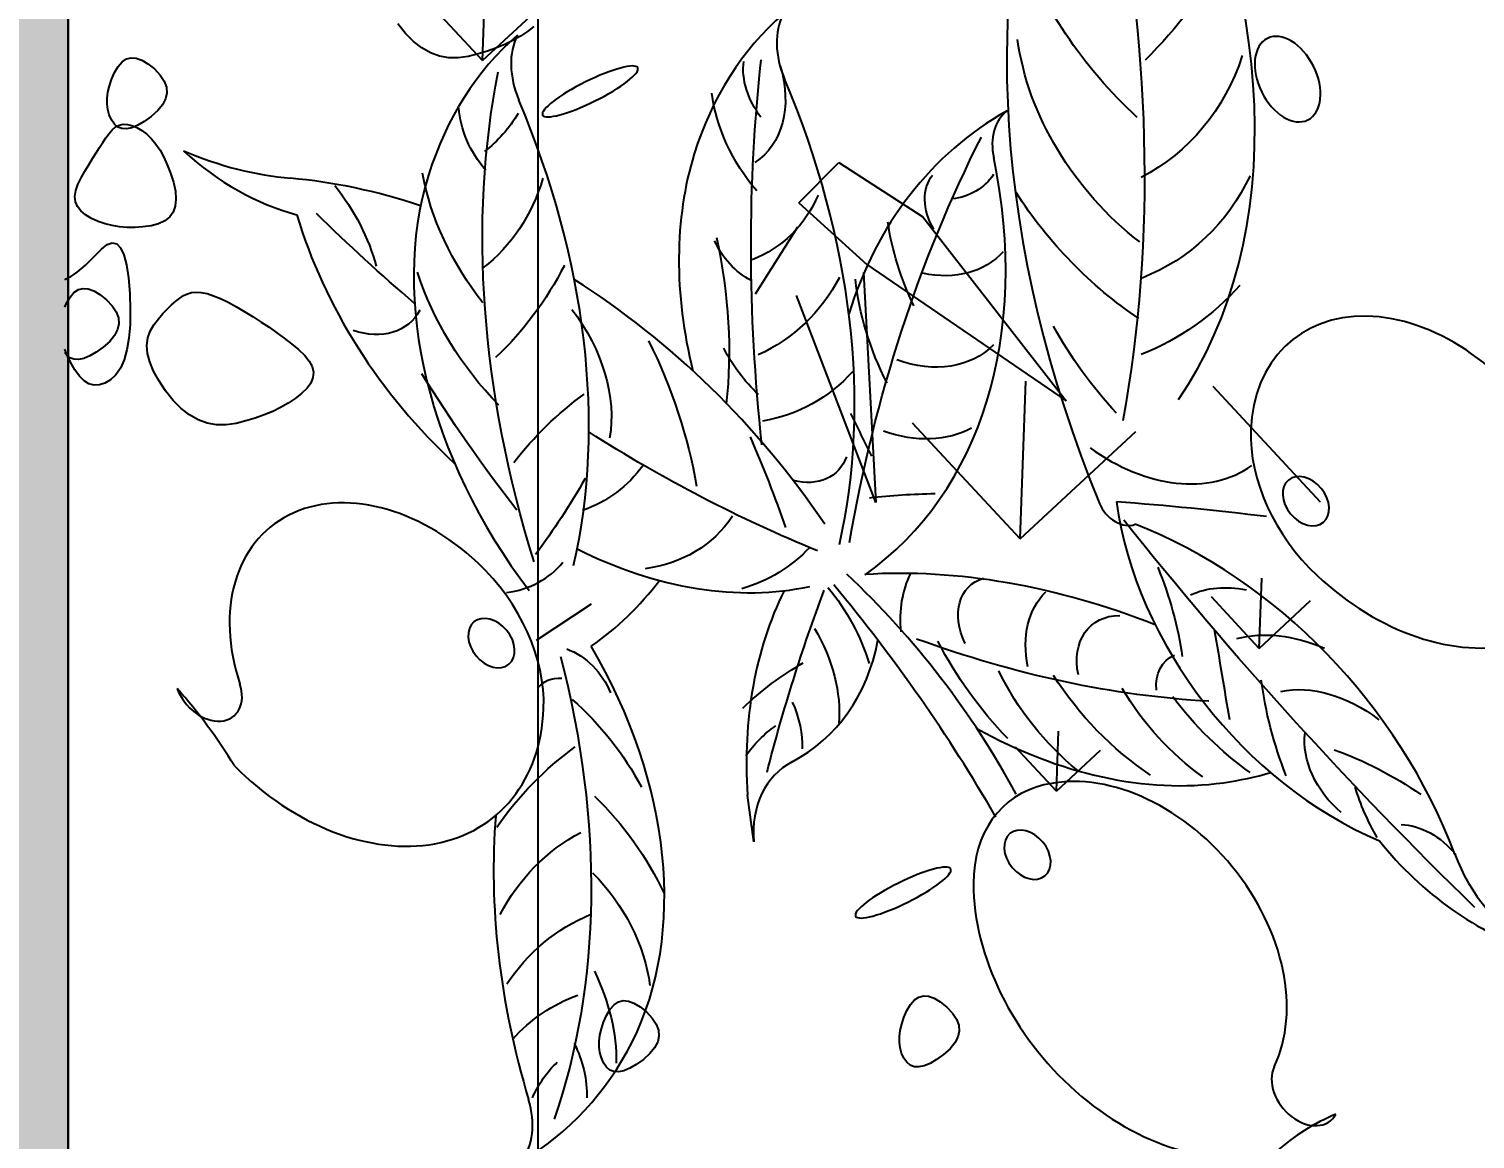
# Model space of a CAD drawing. Header units: millimetres. Extents: x 148889 to 229003, y -70503 to 111106.
# Drawn here: x 214967.6 to 215275.5, y -60512.2 to -60275.9 of the extents above; entities that cross this region are included whole.
import ezdxf

# ---------------------------------------------------------------- set-up
doc = ezdxf.new("R2010")
doc.units = ezdxf.units.MM
doc.header["$PDMODE"] = 3
for name, color, linetype in [('P-原墙线', 7, 'Continuous'), ('P-外部尺寸', 44, 'Continuous'), ('P-活动家具', 3, 'Continuous')]:
    doc.layers.add(name, color=color, linetype=linetype)
doc.styles.add('Arial', font='arial.ttf')
doc.dimstyles.new('1比80', dxfattribs={"dimscale": 80, "dimtxt": 2, "dimasz": 1.25, "dimexe": 1, "dimexo": 1, "dimgap": 0.25, "dimtad": 1, "dimdec": 0, "dimrnd": 0.005, "dimzin": 0, "dimdsep": 46, "dimtxsty": 'Arial', "dimblk": 'ARCHTICK', "dimcen": 0.125, "dimdle": 1, "dimclrd": 44, "dimclre": 44, "dimclrt": 50, "dimadec": 0, "dimazin": 0, "dimtfac": 1, "dimtdec": 0, "dimtix": 1, "dimtmove": 2, "dimatfit": 3, "dimldrblk": 'DOT', "dimfxl": 5, "dimfxlon": 1, "dimtvp": 1, "dimtolj": 1, "dimtzin": 0, "dimarcsym": 0})

# ---------------------------------------------------------------- blocks, each defined once
blk = doc.blocks.new('_ArchTick')
at = {"color": 0, "linetype": 'ByBlock', "const_width": 0.15}
blk.add_lwpolyline([(-0.5, -0.5), (0.5, 0.5)], dxfattribs=at)
blk = doc.blocks.new('*D311')
at = {"layer": 'Defpoints', "color": 0}
for p in [(214675.9467082483, -60411.09025352554), (218361.1731619699, -60411.09025352554), (215774.235667677, -64026.09025352557)]:
    blk.add_point(p, dxfattribs=at)
at = {"layer": 'P-外部尺寸', "color": 44, "lineweight": -2}
for p, q in [((218361.1731619699, -64106.09025352557), (218361.1731619699, -60331.09025352554)), ((217961.1731619699, -60411.09025352554), (218441.1731619699, -60411.09025352554)), ((217961.1731619699, -64026.09025352557), (218441.1731619699, -64026.09025352557))]:
    blk.add_line(p, q, dxfattribs=at)
at = {"layer": 'P-外部尺寸', "color": 44, "lineweight": -2, "xscale": 100, "yscale": 100, "zscale": 100}
for p, rotation in [((218361.1731619699, -60411.09025352554), 90), ((218361.1731619699, -64026.09025352557), 270)]:
    blk.add_blockref('_ArchTick', p, dxfattribs=dict(at, rotation=rotation))
at = {"layer": 'P-外部尺寸', "color": 50, "insert": (218259.4269136752, -62218.59025352552), "char_height": 160, "attachment_point": 5, "rotation": 90, "style": 'Arial'}
blk.add_mtext('\\A1;3615', dxfattribs=at)
blk = doc.blocks.new('_Dot')
at = {"color": 0, "linetype": 'ByBlock', "lineweight": -2}
blk.add_line((-0.5, 0), (-1, 0), dxfattribs=at)
at = {"color": 0, "linetype": 'ByBlock', "const_width": 0.5}
blk.add_lwpolyline([(-0.25, 0, 1), (0.25, 0, 1)], format="xyb", close=True, dxfattribs=at)
blk = doc.blocks.new('*D312')
at = {"layer": 'Defpoints', "color": 0}
for p in [(214675.9467082483, -60181.09025352558), (218361.1731619699, -60181.09025352558), (214675.9467082483, -60411.09025352554)]:
    blk.add_point(p, dxfattribs=at)
at = {"layer": 'P-外部尺寸', "color": 44, "lineweight": -2}
for p, q in [((218361.1731619699, -60181.09025352558), (218361.1731619699, -60081.09025352558)), ((217961.1731619699, -60181.09025352558), (218441.1731619699, -60181.09025352558)), ((218361.1731619699, -60411.09025352554), (218361.1731619699, -60181.09025352558)), ((217961.1731619699, -60411.09025352554), (218441.1731619699, -60411.09025352554)), ((218361.1731619699, -60411.09025352554), (218361.1731619699, -60511.09025352554))]:
    blk.add_line(p, q, dxfattribs=at)
at = {"layer": 'P-外部尺寸', "color": 44, "lineweight": -2, "xscale": 100, "yscale": 100, "zscale": 100}
for p, rotation in [((218361.1731619699, -60181.09025352558), 270), ((218361.1731619699, -60411.09025352554), 90)]:
    blk.add_blockref('_ArchTick', p, dxfattribs=dict(at, rotation=rotation))
at = {"layer": 'P-外部尺寸', "color": 50, "insert": (218259.4269136752, -60296.09025352553), "char_height": 160, "attachment_point": 5, "rotation": 90, "style": 'Arial'}
blk.add_mtext('\\A1;230', dxfattribs=at)
blk = doc.blocks.new('A$C0E8316F6')
at = {"layer": 'P-活动家具', "color": 252}
for p, q in [((178.9437542014639, 309.866855698594), (180.16828121859, 343.4487375878307)), ((178.946089410194, 309.8645231614719), (156.0659843588946, 334.4763709278559)), ((178.946089410194, 309.8645231614719), (203.5579371766071, 332.744628212713)), ((162.5089382870356, 315.6440126646339), (160.8763988710707, 317.6926359157296)), ((164.2112594599894, 313.9327449438424), (162.5089382870356, 315.6440126646339)), ((185.3870575634937, 314.134143368894), (183.6930561371846, 313.3009440479582)), ((186.9784142859571, 315.045488488875), (185.3870575634937, 314.134143368894)), ((188.4671263047203, 316.0349794078284), (186.9784142859571, 315.045488488875)), ((189.8531936196378, 317.1026161257323), (188.4671263047203, 316.0349794078284)), ((165.9833623899322, 312.5588327531368), (164.2112594599894, 313.9327449438424)), ((167.8252470768348, 311.5222760927572), (165.9833623899322, 312.5588327531368)), ((169.7369135207264, 310.8230749626382), (167.8252470768348, 311.5222760927572)), ((177.9951836356486, 311.2702208786504), (175.8906033942476, 310.7496047535242)), ((179.997119173262, 311.8689828028437), (177.9951836356486, 311.2702208786504)), ((181.8964100071462, 312.5458905258638), (179.997119173262, 311.8689828028437)), ((183.6930561371846, 313.3009440479582), (181.8964100071462, 312.5458905258638)), ((100.5821367711469, 307.3156945613882), (101.3336627791869, 308.6254186727456)), ((101.3336627791869, 308.6254186727456), (102.1732480423234, 309.5876242421145)), ((102.1732480423234, 309.5876242421145), (103.1008925605856, 310.2023112694733)), ((103.1008925605856, 310.2023112694733), (104.1165963339736, 310.4694797547418)), ((104.1165963339736, 310.4694797547418), (105.2203593625163, 310.3891296980291)), ((105.2203593625163, 310.3891296980291), (106.4121816460975, 309.9612610992554)), ((106.4121816460975, 309.9612610992554), (107.6920631848043, 309.1858739584859)), ((107.6920631848043, 309.1858739584859), (109.0600039786368, 308.0629682757208)), ((109.0600039786368, 308.0629682757208), (110.285339573049, 306.7706749001081)), ((171.7183617215778, 310.461229362656), (169.7369135207264, 310.8230749626382)), ((173.7695916794182, 310.4367392930144), (171.7183617215778, 310.461229362656)), ((175.8906033942476, 310.7496047535242), (173.7695916794182, 310.4367392930144)), ((99.48033810319612, 304.4596233240009), (99.95293891392066, 305.8599350608201)), ((99.95293891392066, 305.8599350608201), (100.5821367711469, 307.3156945613882)), ((110.285339573049, 306.7706749001081), (111.1374055135238, 305.4871246811235)), ((111.1374055135238, 305.4871246811235), (111.6162018000032, 304.212317618716)), ((99.00211795017822, 300.5913746955703), (99.00492762131034, 301.8253431413468)), ((99.00492762131034, 301.8253431413468), (99.16433433900238, 303.1147593507485)), ((99.16433433900238, 303.1147593507485), (99.48033810319612, 304.4596233240009)), ((111.7217284325452, 302.9462537128275), (111.453985411179, 301.6889329634723)), ((111.6162018000032, 304.212317618716), (111.7217284325452, 302.9462537128275)), ((99.15590532551869, 299.4128540134989), (99.00211795017822, 300.5913746955703)), ((99.46628974738996, 298.2897810950381), (99.15590532551869, 299.4128540134989)), ((109.7986904065183, 299.2005209343479), (108.4111384232237, 297.9694296546804)), ((110.8129727358173, 300.4403553705997), (109.7986904065183, 299.2005209343479)), ((111.453985411179, 301.6889329634723), (110.8129727358173, 300.4403553705997)), ((99.93327121576294, 297.2221559403697), (99.46628974738996, 298.2897810950381)), ((100.5428578835563, 296.3239184784106), (99.93327121576294, 297.2221559403697)), ((100.075135633524, 295.1320978137228), (100.7983350227587, 295.7206297502125)), ((101.2810579036886, 295.7090086381868), (100.5428578835563, 296.3239184784106)), ((100.7983350227587, 295.7206297502125), (101.5805841397378, 296.1054937855006)), ((102.1478712761309, 295.3774264199019), (101.2810579036886, 295.7090086381868)), ((101.5805841397378, 296.1054937855006), (102.4218829844613, 296.2866899196306)), ((102.4218829844613, 296.2866899196306), (103.3222315569292, 296.2642181527262)), ((104.2673380780325, 295.5642448483923), (103.1432980009413, 295.3291718232213)), ((103.3222315569292, 296.2642181527262), (104.2816298570833, 296.0380784845402)), ((105.5199915074627, 296.0826454954149), (104.2673380780325, 295.5642448483923)), ((104.2816298570833, 296.0380784845402), (105.300077885011, 295.6082709151524)), ((105.300077885011, 295.6082709151524), (106.377575640654, 294.974795444723)), ((106.9012582891737, 296.8843737640927), (105.5199915074627, 296.0826454954149)), ((108.4111384232237, 297.9694296546804), (106.9012582891737, 296.8843737640927)), ((98.08664984462666, 292.4090275282506), (98.7625895413803, 293.4101634699909)), ((98.7625895413803, 293.4101634699909), (99.41098597206292, 294.3398979760459)), ((99.41098597206292, 294.3398979760459), (100.075135633524, 295.1320978137228)), ((103.1432980009413, 295.3291718232213), (102.1478712761309, 295.3774264199019)), ((106.377575640654, 294.974795444723), (107.4513055694697, 294.1594438606553)), ((107.4513055694697, 294.1594438606553), (108.4584501168283, 293.1840079505419)), ((108.4584501168283, 293.1840079505419), (109.3990092827298, 292.0484877144991)), ((95.89357115814346, 288.9772110892372), (96.6521406530519, 290.1925513378737)), ((96.6521406530519, 290.1925513378737), (97.38316688186023, 291.3364901509194)), ((97.38316688186023, 291.3364901509194), (98.08664984462666, 292.4090275282506)), ((109.3990092827298, 292.0484877144991), (110.2729830672615, 290.7528831524905)), ((110.2729830672615, 290.7528831524905), (111.0803714702779, 289.2971942644144)), ((93.4526030771085, 284.902781729259), (94.29380237017176, 286.332326284908)), ((94.29380237017176, 286.332326284908), (95.10745839716401, 287.6904694048862)), ((95.10745839716401, 287.6904694048862), (95.89357115814346, 288.9772110892372)), ((111.0803714702779, 289.2971942644144), (111.8211744918663, 287.681421050409)), ((111.8211744918663, 287.681421050409), (112.4953921320266, 285.9055635103723)), ((246.2363383263, 279.5727914157833), (254.7627209743368, 288.1867676356851)), ((254.7627209743368, 288.1867676356851), (272.6404937032203, 276.6290691927497)), ((92.30918004267733, 282.164077642803), (92.73926185545861, 283.4854830709446)), ((92.73926185545861, 283.4854830709446), (93.4526030771085, 284.902781729259)), ((112.4953921320266, 285.9055635103723), (113.1030243907589, 283.9696216443263)), ((113.1030243907589, 283.9696216443263), (113.5314768878161, 282.0605063019393)), ((92.16235763873556, 280.938565444827), (92.30918004267733, 282.164077642803)), ((92.29879464372061, 279.8089464770674), (92.16235763873556, 280.938565444827)), ((113.6681552431255, 280.3651283326762), (113.5130594566581, 278.883487736668)), ((113.5314768878161, 282.0605063019393), (113.6681552431255, 280.3651283326762)), ((92.71849105757428, 278.7752207395533), (92.29879464372061, 279.8089464770674)), ((93.42144688023836, 277.8373882321539), (92.71849105757428, 278.7752207395533)), ((94.40766211185837, 276.9954489550219), (93.42144688023836, 277.8373882321539)), ((113.0661895283847, 277.6155845138637), (112.3275454583054, 276.5614186641906)), ((113.5130594566581, 278.883487736668), (113.0661895283847, 277.6155845138637)), ((246.2363383263, 279.5727914157833), (260.7298776587413, 266.4266803851569)), ((95.677136752347, 276.2494029081208), (94.40766211185837, 276.9954489550219)), ((97.11003792352858, 275.6140650059533), (95.677136752347, 276.2494029081208)), ((98.5865327474894, 275.104250163211), (97.11003792352858, 275.6140650059533)), ((100.1066212240548, 274.7199583799011), (98.5865327474894, 275.104250163211)), ((101.6703033533704, 274.4611896559654), (100.1066212240548, 274.7199583799011)), ((103.2775791353197, 274.327943991535), (101.6703033533704, 274.4611896559654)), ((104.9284485699609, 274.3202213864352), (103.2775791353197, 274.327943991535)), ((106.622911657294, 274.4380218407459), (104.9284485699609, 274.3202213864352)), ((108.3609683973191, 274.6813453544528), (106.622911657294, 274.4380218407459)), ((109.9749348928162, 275.0942990845433), (108.3609683973191, 274.6813453544528)), ((111.2971272464492, 275.720990187765), (109.9749348928162, 275.0942990845433)), ((112.3275454583054, 276.5614186641906), (111.2971272464492, 275.720990187765)), ((245.9664297013078, 274.3612131994596), (236.9699225679215, 260.1096606417195)), ((272.6404937032203, 276.6290691927497), (303.1631315106351, 237.4012519391399)), ((99.00687791960081, 270.699959198937), (100.0944018726004, 271.093835959553)), ((100.0944018726004, 271.093835959553), (101.0480524915911, 270.8590521740407)), ((95.41344934824156, 267.296316500906), (96.54830583449802, 268.4137117546343)), ((96.54830583449802, 268.4137117546343), (97.78548063256312, 269.6774218923165)), ((97.78548063256312, 269.6774218923165), (99.00687791960081, 270.699959198937)), ((101.0480524915911, 270.8590521740407), (101.8678297765146, 269.9956078425093)), ((101.8678297765146, 269.9956078425093), (102.5537337274873, 268.5035029648934)), ((102.5537337274873, 268.5035029648934), (103.1057643444219, 266.3827375411856)), ((91.89720652147662, 264.2898843261428), (92.62278976041125, 264.8220200438154)), ((92.62278976041125, 264.8220200438154), (93.45069131118362, 265.5004706455293)), ((93.45069131118362, 265.5004706455293), (94.38091117379372, 266.3252361312843)), ((94.38091117379372, 266.3252361312843), (95.41344934824156, 267.296316500906)), ((103.1057643444219, 266.3827375411856), (103.5239216273476, 263.6333115714078)), ((260.7298776587413, 266.4266803851569), (303.1631315106351, 237.4012519391399)), ((89.99975717393681, 263.1572400979203), (90.3028910633584, 263.4303202264709)), ((90.3028910633584, 263.4303202264709), (90.75299497906235, 263.6645575426664)), ((90.75299497906235, 263.6645575426664), (91.27394159435062, 263.904063492424)), ((91.27394159435062, 263.904063492424), (91.89720652147662, 264.2898843261428)), ((103.5239216273476, 263.6333115714078), (103.8082055762643, 260.25522505556)), ((260.0235604042828, 264.7519439190874), (262.6533430167765, 215.8192510655063)), ((90.3616548666323, 258.2042216872142), (91.11318087470136, 259.5139457986515)), ((91.11318087470136, 259.5139457986515), (91.9527661378379, 260.4761513680205)), ((91.9527661378379, 260.4761513680205), (92.88041065610014, 261.0908383952992)), ((92.88041065610014, 261.0908383952992), (93.89611442948808, 261.3580068806696)), ((93.89611442948808, 261.3580068806696), (94.99987745797262, 261.2776568239351)), ((94.99987745797262, 261.2776568239351), (96.19169974158285, 260.8497882251613)), ((96.19169974158285, 260.8497882251613), (97.47158128028968, 260.0744010843919)), ((97.47158128028968, 260.0744010843919), (98.83952207412221, 258.9514954015467)), ((98.83952207412221, 258.9514954015467), (100.0648576685344, 257.6592020260359)), ((103.8082055762643, 260.25522505556), (103.9348643705307, 256.7376606496036)), ((112.7238010471629, 257.8812955063186), (113.5999598242925, 258.6472842113217)), ((113.5999598242925, 258.6472842113217), (114.4520980062371, 259.2946812201699)), ((114.4520980062371, 259.2946812201699), (115.2802155929385, 259.8234865330815)), ((115.2802155929385, 259.8234865330815), (116.0843125844549, 260.2337001499618)), ((116.0843125844549, 260.2337001499618), (116.940464445157, 260.4972156984877)), ((116.940464445157, 260.4972156984877), (117.9247466394154, 260.5859268065178)), ((117.9247466394154, 260.5859268065178), (119.0371591673174, 260.4998334739284)), ((119.0371591673174, 260.4998334739284), (120.2777020287467, 260.238935700705)), ((120.2777020287467, 260.238935700705), (121.6463752237614, 259.8032334870513)), ((121.6463752237614, 259.8032334870513), (123.1431787523325, 259.192726832749)), ((123.1431787523325, 259.192726832749), (124.7681126144889, 258.4074157378418)), ((262.6533430167765, 215.8192510655063), (245.7401641974284, 259.8384027887951)), ((89.99975717393681, 257.3669079578322), (90.3616548666323, 258.2042216872142)), ((100.0648576685344, 257.6592020260359), (100.9169236090092, 256.3756518070295)), ((100.9169236090092, 256.3756518070295), (101.3957198954886, 255.1008447445565)), ((103.9348643705307, 256.7376606496036), (103.8801461895055, 253.5698010095657)), ((109.9512011444895, 254.8717792152092), (110.8994217072322, 255.9935430082915)), ((110.8994217072322, 255.9935430082915), (111.82362167479, 256.9967151053279)), ((111.82362167479, 256.9967151053279), (112.7238010471629, 257.8812955063186)), ((124.7681126144889, 258.4074157378418), (126.5211768102599, 257.4473002024679)), ((126.5211768102599, 257.4473002024679), (128.3181623739947, 256.3882460862878)), ((128.3181623739947, 256.3882460862878), (130.0748603401589, 255.3061192491659)), ((101.2335035066644, 252.5774600892983), (100.5924908312736, 251.3288824965057)), ((101.5012465280597, 253.8347808386679), (101.2335035066644, 252.5774600892983)), ((101.3957198954886, 255.1008447445565), (101.5012465280597, 253.8347808386679)), ((103.8801461895055, 253.5698010095657), (103.6440510332468, 250.7516461354171)), ((108.1560772805533, 252.2744192839455), (108.9789599865326, 253.6314237260376)), ((108.9789599865326, 253.6314237260376), (109.9512011444895, 254.8717792152092)), ((130.0748603401589, 255.3061192491659), (131.7912707087235, 254.2009196910512)), ((131.7912707087235, 254.2009196910512), (133.4673934796883, 253.0726474119801)), ((133.4673934796883, 253.0726474119801), (135.1032286530826, 251.9213024118508)), ((99.57820850200369, 250.0890480602393), (98.19065651876736, 248.8579567805864)), ((100.5924908312736, 251.3288824965057), (99.57820850200369, 250.0890480602393)), ((103.6440510332468, 250.7516461354171), (103.2265789016092, 248.2831960270923)), ((107.4785243659571, 249.2162917701062), (107.6559320736851, 250.8027086319853)), ((107.6559320736851, 250.8027086319853), (108.1560772805533, 252.2744192839455)), ((135.1032286530826, 251.9213024118508), (136.6987762288773, 250.7468846909105)), ((136.6987762288773, 250.7468846909105), (138.2540362071013, 249.5493942489338)), ((138.2540362071013, 249.5493942489338), (139.7690085877257, 248.3288310859352)), ((90.39071071901708, 247.4482006708058), (89.99975717393681, 248.4111319410877)), ((90.32237597907078, 247.2124456042366), (89.99975717393681, 247.6878305035643)), ((91.06057599920314, 246.5975357641), (90.32237597907078, 247.2124456042366)), ((91.22164279862773, 245.6529682814944), (90.39071071901708, 247.4482006708058)), ((91.9273893716454, 246.2659535457278), (91.06057599920314, 246.5975357641)), ((94.04685617351788, 246.4527719742982), (92.92281609642669, 246.2176989491054)), ((95.29950960294809, 246.9711726212408), (94.04685617351788, 246.4527719742982)), ((96.68077638468822, 247.7729008899987), (95.29950960294809, 246.9711726212408)), ((98.19065651876736, 248.8579567805864), (96.68077638468822, 247.7729008899987)), ((103.2265789016092, 248.2831960270923), (102.6277297947672, 246.1644506846933)), ((107.6238541573694, 247.5151686984391), (107.4785243659571, 249.2162917701062)), ((108.0919214478636, 245.6993394168021), (107.6238541573694, 247.5151686984391)), ((139.7690085877257, 248.3288310859352), (141.0869888230227, 247.1045684316196)), ((141.0869888230227, 247.1045684316196), (142.0512723651773, 245.8959795156334)), ((92.13935733330436, 243.9919451487949), (91.22164279862773, 245.6529682814944)), ((92.92281609642669, 246.2176989491054), (91.9273893716454, 246.2659535457278)), ((93.0991990660259, 242.6716955887241), (92.13935733330436, 243.9919451487949)), ((101.8475037126045, 244.3954101081617), (100.8859006551793, 242.9760742975632)), ((102.6277297947672, 246.1644506846933), (101.8475037126045, 244.3954101081617)), ((108.8827262375271, 243.7688039252316), (108.0919214478636, 245.6993394168021)), ((109.9962685263308, 241.7235622238659), (108.8827262375271, 243.7688039252316)), ((142.0512723651773, 245.8959795156334), (142.6618592142186, 244.7030643378457)), ((142.6618592142186, 244.7030643378457), (142.9187493701756, 243.5258228982639)), ((142.9187493701756, 243.5258228982639), (142.8219428329903, 242.364255196946)), ((94.10116799687967, 241.692219601231), (93.0991990660259, 242.6716955887241)), ((95.14526412580744, 241.0535171863303), (94.10116799687967, 241.692219601231)), ((96.23148745280923, 240.7555883440655), (95.14526412580744, 241.0535171863303)), ((97.35983797794324, 240.7984330743784), (96.23148745280923, 240.7555883440655)), ((98.53031570115127, 241.1820513772618), (97.35983797794324, 240.7984330743784)), ((99.7429206224624, 241.9064432528176), (98.53031570115127, 241.1820513772618)), ((100.8859006551793, 242.9760742975632), (99.7429206224624, 241.9064432528176)), ((111.4325483142457, 239.5636143126321), (109.9962685263308, 241.7235622238659)), ((142.3714396027208, 241.2183612339504), (141.5672396793379, 240.0881410091752)), ((142.8219428329903, 242.364255196946), (142.3714396027208, 241.2183612339504)), ((293.3613169619057, 208.0345624785332), (294.5858439790609, 241.6164443677626)), ((357.337449104205, 215.8766649697573), (334.4573440529057, 240.4885127362286)), ((113.0650877302396, 237.5149910615582), (111.4325483142457, 239.5636143126321)), ((114.7674089031934, 235.8037233406794), (113.0650877302396, 237.5149910615582)), ((139.0232757478952, 237.9059578047672), (137.5345637291903, 236.9164668857993)), ((140.4093430628709, 238.973594522613), (139.0232757478952, 237.9059578047672)), ((141.5672396793379, 240.0881410091752), (140.4093430628709, 238.973594522613)), ((116.5395118331362, 234.4298111500175), (114.7674089031934, 235.8037233406794)), ((118.3813965200388, 233.3932544896816), (116.5395118331362, 234.4298111500175)), ((132.4525594503211, 234.4168689227663), (130.5532686164661, 233.7399611996807)), ((134.2492055803887, 235.1719224448534), (132.4525594503211, 234.4168689227663)), ((135.9432070066687, 236.0051217658111), (134.2492055803887, 235.1719224448534)), ((137.5345637291903, 236.9164668857993), (135.9432070066687, 236.0051217658111)), ((120.2930629639013, 232.6940533594825), (118.3813965200388, 233.3932544896816)), ((122.2745111647819, 232.3322077595731), (120.2930629639013, 232.6940533594825)), ((124.3257411226223, 232.3077176898878), (122.2745111647819, 232.3322077595731)), ((126.4467528374225, 232.6205831504412), (124.3257411226223, 232.3077176898878)), ((128.5513330788235, 233.141199275633), (126.4467528374225, 232.6205831504412)), ((130.5532686164661, 233.7399611996807), (128.5513330788235, 233.141199275633)), ((293.3636521706358, 208.0322299413456), (270.4835471193364, 232.6440777078315)), ((293.3636521706358, 208.0322299413456), (317.9754999371071, 230.9123349926886)), ((344.2654388133669, 184.7326831937753), (344.8096730432007, 199.6579640334385)), ((190.4221562287712, 186.4602941366466), (202.1030610876333, 194.2288919077037)), ((344.2713695375132, 184.7330816060494), (334.1024339591386, 195.6716806133845)), ((344.2713695375132, 184.7330816061076), (355.2099685448047, 194.9020171844386)), ((301.1118240659125, 154.328328898875), (301.5783105485607, 167.1214267613614)), ((301.116848968406, 154.3288701034762), (292.4006184726604, 163.704812109645)), ((301.1168489683769, 154.3288701034762), (310.4927909746475, 163.0451005991417)), ((236.6601463138068, 143.5615526756301), (235.3416844315652, 153.5024275150863)), ((205.3412330558349, 106.588704972979), (206.0927590638748, 107.8984290843364)), ((206.0927590638748, 107.8984290843364), (206.9323443270114, 108.8606346536981)), ((206.9323443270114, 108.8606346536981), (207.8599888452736, 109.4753216810423)), ((207.8599888452736, 109.4753216810423), (208.8756926186616, 109.7424901663326)), ((208.8756926186616, 109.7424901663326), (209.9794556471752, 109.6621401095545)), ((209.9794556471752, 109.6621401095545), (211.1712779307854, 109.2342715108462)), ((211.1712779307854, 109.2342715108462), (212.4511594694923, 108.4588843700767)), ((212.4511594694923, 108.4588843700767), (213.8191002633248, 107.3359786872898)), ((269.2662497118872, 107.6175165918467), (270.0177757199563, 108.927240703204)), ((270.0177757199563, 108.927240703204), (270.8573609830928, 109.8894462725657)), ((270.8573609830928, 109.8894462725657), (271.785005501355, 110.5041332999099)), ((271.785005501355, 110.5041332999099), (272.800709274743, 110.7713017852002)), ((272.800709274743, 110.7713017852002), (273.9044723032275, 110.6909517285094)), ((273.9044723032275, 110.6909517285094), (275.0962945868669, 110.2630831297138)), ((275.0962945868669, 110.2630831297138), (276.3761761255446, 109.4876959889443)), ((276.3761761255446, 109.4876959889443), (277.7441169193771, 108.3647903061792)), ((277.7441169193771, 108.3647903061792), (278.9694525137893, 107.0724969306466)), ((204.239434387855, 103.7326337355262), (204.7120351985504, 105.1329454724109)), ((204.7120351985504, 105.1329454724109), (205.3412330558349, 106.588704972979)), ((213.8191002633248, 107.3359786872898), (215.044435857737, 106.0436853116989)), ((215.044435857737, 106.0436853116989), (215.8965017981827, 104.7601350927143)), ((215.8965017981827, 104.7601350927143), (216.3752980846912, 103.4853280302195)), ((267.8484472797427, 103.416581381287), (268.1644510439655, 104.7614453544593)), ((268.1644510439655, 104.7614453544593), (268.6370518546319, 106.1617570912786)), ((268.6370518546319, 106.1617570912786), (269.2662497118872, 107.6175165918467)), ((278.9694525137893, 107.0724969306466), (279.8215184542642, 105.788946711582)), ((279.8215184542642, 105.788946711582), (280.3003147407726, 104.5141396491672)), ((203.7640239059983, 101.0983535528503), (203.9234306236904, 102.3877697623393)), ((203.9234306236904, 102.3877697623393), (204.239434387855, 103.7326337355262)), ((216.4808247172623, 102.2192641243309), (216.2130816958379, 100.9619433749613)), ((216.3752980846912, 103.4853280302195), (216.4808247172623, 102.2192641243309)), ((267.6862308908894, 100.8931967260287), (267.6890405620506, 102.1271651717179)), ((267.6890405620506, 102.1271651717179), (267.8484472797427, 103.416581381287)), ((280.1380983519193, 101.9907549939089), (279.4970856765576, 100.7421774010581)), ((280.4058413733437, 103.2480757432786), (280.1380983519193, 101.9907549939089)), ((280.3003147407726, 104.5141396491672), (280.4058413733437, 103.2480757432786)), ((203.7612142348371, 99.86438510716107), (203.7640239059983, 101.0983535528503)), ((203.9150016101776, 98.68586442503147), (203.7612142348371, 99.86438510716107)), ((204.2253860320488, 97.56279150665068), (203.9150016101776, 98.68586442503147)), ((215.5720690204762, 99.71336578219052), (214.5577866911772, 98.47353134593868)), ((216.2130816958379, 100.9619433749613), (215.5720690204762, 99.71336578219052)), ((267.840018266259, 99.71467604393547), (267.6862308908894, 100.8931967260287)), ((268.1504026881012, 98.59160312549648), (267.840018266259, 99.71467604393547)), ((268.6173841565324, 97.52397797082085), (268.1504026881012, 98.59160312549648)), ((278.4828033472586, 99.5023429648063), (277.0952513640223, 98.2712516851534)), ((279.4970856765576, 100.7421774010581), (278.4828033472586, 99.5023429648063)), ((204.6923675004509, 96.49516635195323), (204.2253860320488, 97.56279150665068)), ((205.3019541682443, 95.59692889002326), (204.6923675004509, 96.49516635195323)), ((206.0401541883766, 94.98201904979942), (205.3019541682443, 95.59692889002326)), ((211.6603545738617, 96.15738417568355), (210.2790877921507, 95.3556559069475)), ((213.1702347079408, 97.24244006628578), (211.6603545738617, 96.15738417568355)), ((214.5577866911772, 98.47353134593868), (213.1702347079408, 97.24244006628578)), ((269.2269708243257, 96.62574050889089), (268.6173841565324, 97.52397797082085)), ((269.965170844458, 96.0108306687107), (269.2269708243257, 96.62574050889089)), ((270.8319842169003, 95.67924845028028), (269.965170844458, 96.0108306687107)), ((271.8274109416816, 95.63099385367968), (270.8319842169003, 95.67924845028028)), ((272.9514510187728, 95.86606687885069), (271.8274109416816, 95.63099385367968)), ((274.204104448203, 96.38446752589516), (272.9514510187728, 95.86606687885069)), ((275.5853712299722, 97.18619579460938), (274.204104448203, 96.38446752589516)), ((277.0952513640223, 98.2712516851534), (275.5853712299722, 97.18619579460938)), ((206.906967560848, 94.65043683141266), (206.0401541883766, 94.98201904979942)), ((207.9023942856002, 94.60218223481206), (206.906967560848, 94.65043683141266)), ((209.0264343627205, 94.83725525998307), (207.9023942856002, 94.60218223481206)), ((210.2790877921507, 95.3556559069475), (209.0264343627205, 94.83725525998307))]:
    blk.add_line(p, q, dxfattribs=at)
for centre, major_axis, ratio, start_param, end_param in [((215.7282711751468, 336.6270431990342), (-96.11046183495037, 115.8431863799032), 0.7249066119304571, 3.349810252510627, 4.447473810980887), ((492.4540169837419, 244.262311851744), (-152.0547601800683, 183.2735748763849), 0.7249066119305467, 0.4064352697892197, 1.163722468221569), ((316.8723612502217, 233.1217355587723), (-72.73992010880713, 87.6743692781475), 0.7249066119294383, 0.01950010446387784, 0.4400248988583049), ((257.7239201701304, 308.4414112597151), (-12.16942728809124, 14.66796857030964), 0.7249066119295746, 0.3074970015858847, 1.175759275288878), ((260.3072558437707, 228.6334544040874), (-72.73992010880713, 87.6743692781475), 0.7249066119294383, 0.01950010446387784, 0.4400248988583049), ((201.1588147636212, 303.9531301050956), (-12.16942728809124, 14.66796857030964), 0.7249066119295746, 0.3074970015858847, 1.175759275288878), ((113.2601996866288, 283.5549841259344), (-109.0973689931442, 131.4964740420956), 0.7249066119305348, 3.64768074348991, 4.317351928878795), ((56.69509428014862, 279.066702971315), (-109.0973689931453, 131.4964740420933), 0.7249066119305376, 3.647680743489901, 4.317351928878782), ((365.2555120854522, 190.0754464866841), (-84.74289325774686, 102.1417085154169), 0.7249066119295658, -0.127225097095061, 0.4443372060592199), ((299.4850610106369, 288.1293591920257), (-9.060937453238624, 10.92126544955255), 0.7249066119305521, -0.02099075110453885, 0.9477791628834074), ((136.7532076656644, 320.8031927325792), (-32.11022150448115, 38.70286650838375), 0.7249066119311652, 1.76071058097917, 2.350366739148537), ((122.0232232719136, 358.3460877031393), (-52.45281611754091, 63.22205967672386), 0.7249066119304634, 2.191708642611407, 2.521319998388414), ((302.5731667248765, 241.8755070293191), (-59.06934967774912, 76.98205698317884), 0.7358273072568139, 0.4813965211576274, 1.03482709476366), ((184.2567241664801, 299.5233470193925), (-79.85454782166542, 96.24972235054034), 0.7249066119305487, 3.089760101307545, 4.078587822655656), ((164.6865788550931, 162.7612423469836), (-87.03699098797183, 104.9068142686404), 0.7249066119304253, -0.8618755314007683, -0.6202726552027753), ((246.0080613183673, 237.3872258746997), (-61.54173582933111, 74.17705250522727), 0.7249066119304931, 0.4400248988579216, 1.513890309317842), ((212.2404514903028, 277.9430398566183), (-57.8521402134489, 69.72993504843342), 0.7249066119303836, 1.040412616454533, 1.752413522156367), ((129.6597652181226, 280.8773852221639), (-76.68574620189564, 92.4303246518608), 0.7249066119302554, 3.750164325373125, 4.089371816464861), ((164.6865788550931, 162.7612423469836), (-87.03699098815989, 104.9068142685935), 0.7249066119302213, 4.577189440569685, 5.134106306330505), ((377.2102795485407, 218.6527457974807), (-26.16158898949091, 31.53290257318711), 0.7249066119303736, 4.486048533518938, 6.963697356111592), ((371.8167962046282, 220.60661590175), (-22.09716945060909, 26.63400497997899), 0.7249066119304602, 0.6805120489326475, 1.743119321618088), ((319.9821529219917, 253.3548050349418), (-23.89042916780354, 28.7954441789485), 0.7249066119307317, 1.910512436836854, 3.086283046969257), ((159.8031562874385, 178.9124659198496), (-26.16158898945165, 31.53290257321651), 0.7249066119302949, -1.40131905737295, 1.076329765219873), ((314.8918796046928, 216.3361848103305), (-3.871969837398431, 4.666935471584862), 0.7249066119290463, 1.16372246821917, 2.905673473081084), ((483.6012344763149, -527.9446627897851), (-530.096411936456, 638.9320816305462), 0.7249066119312929, -0.6556941104538438, -0.6091964696767364), ((375.9664480765932, 204.7049304222528), (-47.21542854473922, 56.90936849637875), 0.7249066119308445, 0.859460480338682, 2.191227802004629), ((378.5113042796729, 229.549564033121), (-31.80882637603252, 38.33959105030103), 0.7249066119305542, 1.743119321619278, 3.867114283018467), ((313.194781917613, 133.0073398727909), (-59.59113353261196, 71.82596625396337), 0.7249066119302778, 4.26543883980188, 5.371442495871477), ((212.2404514903028, 277.9430398566183), (-57.85214021346113, 69.72993504842236), 0.7249066119305436, 2.116693191010188, 2.782345690340975), ((162.617987145466, 182.642861728651), (-22.0971694506349, 26.6340049799331), 0.7249066119308335, 3.819258977118825, 4.881866249805295), ((172.5434261127666, 226.1814360962017), (-21.14433678558347, 25.48554340873326), 0.7249066119310738, 2.710447221635656, 3.279700131462736), ((197.5035015874309, 121.69833457614), (-85.56357351765264, 103.1308850785744), 0.7249066119318526, 4.439871371420423, 4.884926793976494), ((312.1921294333006, 47.24953591502708), (-109.0973689932814, 131.496474041989), 0.7249066119305506, -0.921349189239881, -0.4862996261030068), ((129.6597652181226, 280.8773852221639), (-76.68574620151473, 92.43032465244197), 0.7249066119308542, 3.080155235468002, 3.311772868921567), ((108.6470929522184, 77.21990033476322), (-166.398481745598, 200.5622485430533), 0.7249066119349696, 4.481812508172067, 4.714312094776042), ((333.9205597953114, 128.2617628870576), (-74.40457456594072, 89.6807988895927), 0.7249066119314231, 0.3127088885891336, 0.7857375276399523), ((135.9252128399094, 158.2963007281796), (-61.54173582936359, 74.17705250519649), 0.7249066119305929, 3.446498729032612, 4.487070924871121), ((210.1104612690979, 213.3543523362314), (-40.56176108411496, 48.88961679565868), 0.724906611929468, 2.98920075384604, 3.679835305943863), ((120.5436207868624, 176.826359313287), (-5.406487239265203, 6.516509201218422), 0.7249066119091464, 1.113303085612468, 4.217922418720917), ((70.81331242035958, 135.2545116395049), (-52.30374558646205, 63.04238303160403), 0.7249066119282818, 4.509775697313996, 4.761002376115096), ((149.732053610438, 187.3480142577755), (-31.80882637605781, 38.33959105028635), 0.7249066119305442, 1.695264015718823, 3.819258977117924), ((302.4129953100928, 242.0657699902004), (-61.54173582930072, 74.17705250522332), 0.7249066119303803, 2.06400457701801, 2.72135621853037), ((259.7411267806019, 137.8803917499099), (-17.43324733422357, 21.01251915328098), 0.7249066119285692, -0.1523918997467038, 0.7955094793885293), ((315.4226024020463, 119.5989935517282), (-26.16158898948389, 31.5329025731911), 0.7249066119304046, 3.463097965544836, 5.940746788137384), ((296.1808973906736, 257.7005231254152), (-72.73992010814679, 87.67436927859802), 0.7249066119274609, 2.721356218533511, 2.839121526515713), ((312.7866228542407, 125.202786205271), (-22.09716945062083, 26.6340049799667), 0.7249066119303054, -0.3424385190423302, 0.7201687536437138), ((326.1473634844588, 90.42885221340839), (-109.0973689931854, 131.4964740420655), 0.7249066119303573, 0.6363531956116231, 1.04064045187431), ((402.6225145214121, 169.3227092640955), (-36.59489481599307, 44.1083014252421), 0.7249066119313279, 1.548814227077672, 2.299173914119631), ((410.2058122417075, 143.5614695795957), (-19.91771265270978, 24.00707742990463), 0.7249066119304935, 1.123846186212724, 2.017746467378104), ((325.6830779937445, 121.0467525995628), (-31.80882637601971, 38.33959105030959), 0.7249066119305084, 0.72016875364534, 2.844163715044667), ((122.3062629144697, 168.7341118628246), (-72.7399201086811, 87.67436927824738), 0.7249066119322501, 3.02597393464127, 3.446498729034136), ((354.0890185509343, 90.73040487916296), (-5.406487238523489, 6.516509201898392), 0.724906611900577, 0.3215053121563138, 3.426124645267191), ((173.4157810501638, 88.49956647997897), (-12.16942728813776, 14.66796857024423), 0.7249066119305169, 3.313970831754873, 4.182233105460091), ((401.5859368565434, 15.74239224936173), (-52.30374558637455, 63.04238303137259), 0.7249066119326153, -0.2215746453524379, 0.02965203344863565)]:
    blk.add_ellipse(centre, major_axis=major_axis, ratio=ratio, start_param=start_param, end_param=end_param, dxfattribs=at)
at = {"layer": 'P-活动家具', "color": 252, "extrusion": (0, 0, -1)}
for centre, major_axis, ratio, start_param, end_param in [((12.95660480260267, 384.7842713696882), (-231.0988324445429, 278.5464205227474), 0.7249066119303171, 2.197169892132682, 2.597442508546559), ((349.6194283300429, 341.251350342216), (-46.4703255694655, 56.01128621494077), 0.7249066119295126, 4.526059397923165, 5.169945776961078), ((164.1450969635043, 479.4881934787045), (-147.2182893993515, 177.4441139064412), 0.7249066119312184, 2.898402692547297, 3.071775953671212), ((350.3188922869158, 305.8993749629808), (-4.302670385135769, 8.672022338304874), 0.6363634626901601, 3.141592653589441, 9.424777960769028), ((201.8441573011805, 303.2870942218578), (10.12884034156831, 5.025478449351517), 0.2000003387446159, 3.141592653589201, 9.424777960768786), ((246.9666306308063, 303.9771494884699), (-9.43851088525349, 11.37635960497908), 0.7249066119289329, -1.51515503786861, -0.5875921884392984), ((603.802428992698, 151.2053960436897), (-276.9063587671688, 333.7588262082724), 0.724906611930499, -0.8306023818286938, -0.6093106339454818), ((275.4974937211664, 351.7521650460694), (-51.23150940944715, 61.75000285862748), 0.7249066119313446, 2.714866591212807, 3.297432430123113), ((375.3536390895606, 208.3711914598098), (-147.9333786791931, 178.3060202911605), 0.724906611930367, -1.054529439456392, -0.5330194943908404), ((255.4218356139318, 297.6459685596565), (-21.02732577816537, 25.344508523756), 0.7249066119294588, 4.700628595179781, 5.433980014926023), ((190.3307314792473, 295.5495568902697), (-12.39880767640834, 14.94444372791018), 0.7249066119292713, 4.704501120773488, 5.501938925009696), ((144.1064180684043, 334.3432407948494), (-35.92111965967612, 43.2961914893554), 0.7249066119378932, 2.898537025596972, 3.163473450450919), ((648.640618926147, 14.96659756742883), (-298.8969701852913, 360.2643954112843), 0.7249066119309492, -0.5541442758665536, -0.3048969502026733), ((208.9135208522785, 280.605239063967), (-32.85511367184365, 39.60069469973224), 0.7249066119340016, -1.534012633625548, -0.9140950481852448), ((138.8440123400942, 316.3274769926284), (-41.26643713454338, 49.73897198015732), 0.7249066119290687, 2.686101050299398, 3.171470087853243), ((283.1221668599173, 277.2106294742771), (-7.54985562564273, 9.099938921042087), 0.7249066119305689, -1.341696099652084, -0.1415646505580819), ((213.1122132491728, 307.6988271114606), (-30.04821706428277, 36.21750580849569), 0.7249066119309568, 2.788715863724751, 3.37348199479574), ((268.9174633726652, 427.6873168721941), (-171.055862603058, 206.17585010341), 0.7249066119226734, 4.472022185055282, 4.578593196612299), ((270.0847188958724, 289.6322636686527), (-18.1754792791481, 21.90714094476914), 0.7249066119303575, 3.040488928810328, 3.885815861782665), ((202.4977544503345, 304.4878050369152), (-43.2853417784874, 52.17238393643913), 0.7249066119308111, 2.846835774337441, 3.336496133501155), ((305.4653524903697, 253.1315525879108), (-35.71897491930272, 43.05254381077109), 0.7249066119319473, -1.269101927987088, -0.8253801415475651), ((265.5214797914959, 339.0343451254812), (-68.68253204054686, 82.78394680781881), 0.7249066119301225, 3.035266432373727, 3.365354944723542), ((151.7080589449324, 267.7738754603197), (-11.55087161025065, 13.92241538798869), 0.7249066119302173, 2.860187470619318, 4.013524697704018), ((178.5798294405686, 243.0524757883104), (-20.92916878378859, 25.22619862507955), 0.7249066119303812, 1.622561040384765, 2.591214371903308), ((349.3168477242871, 270.9258000127593), (-44.46481230651429, 53.5940150641385), 0.7249066119233302, 4.637855040434954, 4.968355554740613), ((248.7732142663735, 253.8001387932309), (-16.21837775151698, 19.54822108619243), 0.7249066119381335, 4.533874550513967, 5.024121984330288), ((267.9853092255362, 270.771711043526), (-18.61657018257666, 22.43879353241175), 0.7249066119305062, 3.072219808653728, 4.02831704860997), ((214.9394708203617, 287.6284601141233), (-39.28140164851843, 47.34638295936138), 0.7249066119296678, 3.03468253649934, 3.524341492180104), ((284.5714903777698, 130.1040437847478), (-87.7851185686115, 105.8085421458203), 0.7249066119308406, -0.1618554556750715, 0.04776621095918809), ((-423224.9628972196, -113028.6345207448), (-369772.503449839, 445690.6462043594), 0.7249072732905503, 1.892728442630116, 1.892746355458626), ((264.9725590444868, 258.6771879870939), (-20.8751635042171, 25.16110536112366), 0.7249066119302627, 3.284047127278876, 4.019570331090238), ((268.9174633726652, 427.6873168721941), (-171.0558625994654, 206.1758501022733), 0.7249066119308681, 4.076531664891724, 4.295312594153013), ((76.44647602725308, 199.0387615319123), (-134.932470525214, 162.6358570613284), 0.7249066119135393, 1.949548162935025, 2.052053927930598), ((244.3070999915653, 233.5993644225819), (-9.636660330221822, 11.61519170127024), 0.724906611930884, 2.7511567044158, 3.92657471811579), ((-8.798161481827265, 390.5512741754501), (-175.1305923844444, 211.0871747674671), 0.7249066119273019, 2.872091210435238, 2.967203317654254), ((343.6527850352577, -3.9646892434248), (-157.642494506041, 190.0085435437588), 0.7249066119295159, 0.4485328032472808, 0.5198995920968033), ((196.8132058295014, 244.372204933301), (-30.54472212205439, 36.81594979524651), 0.7249066119302218, 2.9362941369907, 3.568066364983583), ((684.4113529453462, 496.2845929657342), (-410.1430739695986, 494.3507673701914), 0.7249066119327031, 4.565024920760376, 4.73861186242113), ((267.2623397151765, 193.6129564605799), (-46.14695258675336, 55.62152056187094), 0.7249066119357013, 1.982561601636039, 2.276801680624945), ((711.2352997440903, -108.3015003008331), (-365.2503789962873, 440.2410197922368), 0.7249066119370032, -0.4834960437282736, -0.3926873562653044), ((291.1810833364725, 188.2797161600392), (-8.285024490553058, 9.986047490464824), 0.7249066119291836, -1.248576110685559, 0.3217918741212518), ((344.4781125934387, 171.9130782953362), (-18.29444058173932, 22.05052654591136), 0.7249066119304697, 0.1972478441847381, 0.7295424281788838), ((226.9527075681835, 179.8981100666861), (-21.03596912907727, 25.3549264666342), 0.7249066119308198, 1.800145830380744, 2.497831177072092), ((3387090.129898712, -485222.4358308002), (-2591249.80103307, 3122975.510566359), 0.7249114932803247, -0.8956983875457231, -0.8956930711565598), ((354.7867167833028, 155.6683012067442), (-22.68453931312694, 27.34196949456911), 0.7249066119304529, 0.3215053076018028, 0.9648864635080665), ((279.7562290291244, 395.020169810472), (-157.7285134150826, 190.1122232492771), 0.7249066119305916, 3.73446533709691, 4.034423512124826), ((322.6584261793178, 200.5545770520039), (-41.55159048039687, 50.08267100682438), 0.7249066119340991, 4.611405521149757, 5.006442595544773), ((196.5260413962242, 174.1358088462148), (-7.901649318251875, 9.523960422295419), 0.7249066119308538, 0.8827291342573491, 2.009993714643591), ((316.1120036854991, 80.90870161764178), (-78.2299173479376, 94.2915341657401), 0.7249066119371701, -0.05360578701922747, 0.1275989720161412), ((331.8807664778433, 173.6938472689581), (-7.184929978907106, 8.660089305340168), 0.7249066119313998, -0.8171939085629505, 0.2205527413665576), ((322.5554416656378, 188.618255357811), (-29.32328592231851, 35.3437368993293), 0.7249066119292307, 4.443490491489899, 5.041916104591533), ((335.9489221691038, 196.6636707951402), (-34.49873088867349, 41.58176785255462), 0.7249066119308616, 4.323194854866817, 4.880129492501683), ((197.96695431025, 169.2779388824201), (-6.50665516823889, 7.842555877613413), 0.7249066119309705, -0.1617555304637028, 0.5988240486704028), ((346.3261110144085, 189.234511259674), (-29.17830040579691, 35.16898397552545), 0.7249066119282801, 4.365448566052891, 4.930392276110346), ((410.1091338330298, 165.4942506473672), (-49.66430836512863, 59.86103511281593), 0.7249066119257149, -1.142900443020801, -0.8494981560081275), ((360.0425117807172, 150.694748799513), (-17.96839066590992, 21.65753435292178), 0.7249066119302625, 0.3643306901516499, 1.270321552434546), ((229.0055325035937, 169.9225915303614), (-13.53417169274675, 16.31291270470209), 0.7249066119297968, 1.933593286531293, 2.466199618945462), ((359.5307479033654, 197.5817558785784), (-35.92361674908672, 43.29920126330822), 0.7249066119280207, 4.3627805237641, 4.778025602166267), ((367.9255098944413, 160.4698004435559), (-10.53613784832439, 12.69934362180792), 0.7249066119289183, 4.450899109779117, 5.691840565488093), ((358.455493060319, 103.0445229941688), (-45.32452074553214, 54.63023279725858), 0.7249066119302119, 0.8821409045940785, 1.195444692395825), ((398.9948389705969, 155.8981929564688), (-27.2904669151676, 32.89355378067496), 0.7249066119298049, -1.332030423460776, -1.048114166674627), ((178.682259565423, 123.1920060541161), (-33.5993425630856, 40.49772343687366), 0.7249066119290614, 1.422202095335472, 1.912460714152354), ((242.1440873324173, 81.7239882001013), (-49.14417679599649, 59.23411378309236), 0.7249066119331589, -0.2939298030624347, 0.1479411093871723), ((377.9735950706236, 134.2286125633909), (-9.247456922243874, 11.14607978497858), 0.7249066119300748, 0.5639306926570482, 1.578433302137944), ((268.47393758627, 132.7458605596112), (10.12884034156831, 5.025478449351517), 0.2000003387446159, 3.141592653589201, 9.424777960768786), ((186.4838597895287, 118.5338916443579), (-21.28735924324782, 25.65793023220799), 0.7249066119317502, 1.448831045590586, 2.29889420777593), ((239.701033563033, 64.47699973521958), (-47.76704806830989, 57.57424266372077), 0.7249066119294919, -0.2155568093906928, 0.2155568093925451), ((172.6025066673756, 108.236764422225), (-26.21382633980093, 31.59586492916797), 0.7249066119304521, 1.900284580569126, 2.438740125303569), ((230.1445673931157, 55.50043828562775), (-41.1350210337453, 49.58057444933148), 0.7249066119283337, -0.1084789260894707, 0.2510035600881082), ((181.1305954870768, 96.19548334559659), (-15.06898521010046, 18.16284334574276), 0.724906611933419, 1.898299169913956, 2.454981702113713), ((221.9639860164025, 65.9812054827853), (-26.14898007849253, 31.51770488951365), 0.7249066119350998, -0.3511292388340905, -0.04341725887546177)]:
    blk.add_ellipse(centre, major_axis=major_axis, ratio=ratio, start_param=start_param, end_param=end_param, dxfattribs=at)
at = {"layer": 'P-活动家具', "color": 252, "extrusion": (0, 0, -0.9999999999999999)}
for centre, major_axis, ratio, start_param, end_param in [((336.7761971447617, 306.3392873759876), (-33.41312368840193, 40.27327141165407), 0.7249066119296473, 4.410541860355583, 5.425282679355333), ((271.3251240786922, 300.2490831280447), (-14.18844536967235, 17.10151725447109), 0.7249066119294277, 2.937068124893033, 3.580187608423707), ((280.3020210344112, 331.252664792788), (-50.52491027497516, 60.89832975590188), 0.724906611931687, 2.814692812605019, 3.373385788521897), ((125.8926928233122, 266.7531132363802), (-23.91175189313142, 28.82114473609772), 0.7249066119343778, 1.600032580887428, 2.132795804886109), ((337.3909666688705, 304.1541569192559), (-43.63011608608078, 52.58794488186916), 0.7249066119312572, 4.323189632111062, 4.880131421954354), ((238.3780436236702, 273.4607433761994), (-8.512172529923685, 10.25983196886065), 0.7249066119328128, 4.194670390525991, 5.087404545551581), ((208.8426689924381, 266.4893992919679), (-35.02170334602003, 42.21211333925509), 0.7249066119292875, 4.600019650995662, 5.219793173063501), ((142.2659772015468, 230.7727002294487), (-62.95505921208451, 75.88054951194218), 0.7249066119299046, 1.890776254625419, 2.242455035684865), ((323.7104129058716, 315.839518283894), (-150.5020613220534, 181.4020868027697), 0.7249066119227243, -1.530341268815923, -1.379588008062762), ((175.8530946120154, 258.116070548429), (-32.64877724795362, 39.3519947320568), 0.7249066119281647, 2.960058059072508, 3.397120433109705), ((208.0542086320347, 248.8818028485694), (-37.63939177682688, 45.36724716095146), 0.7249066119329876, 3.050987782482326, 3.445534280092085), ((232.5624162790482, 181.2458221945926), (-22.73572067899669, 27.40365905879339), 0.7249066119286609, 1.571496358607589, 2.102924547815743), ((318.5582056084531, 177.8462416653638), (-9.873790007818359, 11.90100717776765), 0.724906611930488, -0.9401696576170809, 0.5456228541569281), ((178.3960359495832, 144.2208887976012), (-30.69003619353085, 36.99109873055111), 0.7249066119332311, 1.355152532243309, 1.855425123964629), ((271.4500126842468, 128.6850415999215), (-31.77165806085487, 38.29479159796465), 0.7249066119298356, -0.1908023619432804, 0.05775045965476555)]:
    blk.add_ellipse(centre, major_axis=major_axis, ratio=ratio, start_param=start_param, end_param=end_param, dxfattribs=at)
at = {"layer": 'P-活动家具', "color": 252, "extrusion": (0, 0, -0.9999999999999998)}
for centre, major_axis, ratio, start_param, end_param in [((222.0180323820969, 308.4803922460269), (-16.10361671688, 19.40989812250467), 0.7249066119299032, 2.104642401490428, 3.224374354227921), ((310.6519644517684, 267.5980326548815), (-34.58472005501743, 41.68541170962064), 0.7249066119316684, -1.235536917581692, -0.8672134028096383), ((95.74885914090555, 343.7124423051137), (-82.82879587173389, 99.83462210650518), 0.7249066119299195, 2.839665860266525, 3.097243935362374), ((315.1544418896374, 178.8010829836494), (-15.51465868454645, 18.70001936630672), 0.7249066119305201, -0.9359307496853233, -0.06222864802513395), ((30.91185436962405, 189.2484045968231), (-128.883288498944, 155.3446994825448), 0.7249066119304716, 2.146772178398905, 2.728054799515204), ((279.6889445396664, 58.66663413873175), (-84.77367650146878, 102.1788119584898), 0.7249066119294415, -0.1990894737790256, 0.0494645712043118)]:
    blk.add_ellipse(centre, major_axis=major_axis, ratio=ratio, start_param=start_param, end_param=end_param, dxfattribs=at)
at = {"layer": 'P-活动家具', "color": 252, "extrusion": (0, 0, -1)}
for centre, major_axis, ratio in [((354.213749241695, 216.0670547851696), (-3.730228302095689, 4.496092560472112), 0.7249066119304888), ((180.8239237025555, 185.8534400575081), (-3.730228302095691, 4.496092560472045), 0.7249066119305053)]:
    blk.add_ellipse(centre, major_axis=major_axis, ratio=ratio, dxfattribs=at)
at = {"layer": 'P-活动家具', "color": 252, "extrusion": (0, 0, -0.9999999999999997)}
blk.add_ellipse((293.8080343491747, 182.3988906124287), major_axis=(-19.51205102991273, 23.51812821365329), ratio=0.7249066119293054, start_param=-0.8143810523657419, end_param=-0.3022427418830949, dxfattribs=at)
at = {"layer": 'P-活动家具', "color": 252, "extrusion": (0, 0, -0.9999999999999999)}
blk.add_ellipse((294.94113554043, 140.8039301009849), major_axis=(-3.730228302095829, 4.496092560471934), ratio=0.7249066119304963, dxfattribs=at)

msp = doc.modelspace()

# ---------------------------------------------------------------- hatches: boundary and pattern name
at = {"layer": 'P-原墙线'}
h = msp.add_hatch(color=8, dxfattribs=at)
h.dxf.hatch_style = 1
h.paths.add_polyline_path([(214675.9467082484, -56581.09025352558), (214675.9467082483, -56891.09025352555), (215085.9467082483, -56891.09025352556), (215085.9467082483, -56581.09025352559)])
h.paths.add_polyline_path([(214975.9467082484, -60051.09025352556), (214675.9467082483, -60051.09025352557), (214675.9467082483, -60551.09025352555), (214975.9467082483, -60551.09025352555)])
h.paths.add_polyline_path([(215075.9467082483, -63926.09025352558), (214675.9467082483, -63926.09025352557), (214675.9467082484, -64276.09025352557), (215075.9467082483, -64276.09025352557)])
h.paths.add_polyline_path([(216245.9467082484, -64276.09025352557), (216895.9467082483, -64276.09025352557), (216895.9467082483, -63926.09025352557), (216245.9467082483, -63926.09025352557)])
h.paths.add_polyline_path([(210055.9467082483, -66006.09025352557), (210055.9467082484, -66426.09025352557), (210430.9467082483, -66426.09025352557), (210430.9467082484, -66006.09025352557)])
h.paths.add_polyline_path([(212500.9467082483, -67576.09025352557), (212775.9467082483, -67576.09025352559), (212775.9467082484, -67246.09025352557), (212500.9467082483, -67246.09025352556)])
h.paths.add_polyline_path([(216245.9467082483, -67336.09025352557), (216245.9467082484, -67576.09025352557), (216895.9467082483, -67576.09025352559), (216895.9467082483, -67336.09025352556)])
h.paths.add_polyline_path([(204880.9467082483, -65886.09025352556), (204400.9467082483, -65886.09025352556), (204400.9467082483, -66276.09025352556), (204880.9467082483, -66276.09025352556)])
h.paths.add_polyline_path([(203430.9467082483, -63806.09025352557), (203430.9467082483, -63556.09025352557), (202860.9467082483, -63556.09025352557), (202860.9467082483, -63806.09025352557)])
h.paths.add_polyline_path([(202860.9467082483, -60541.09025352557), (202860.9467082483, -60901.09025352558), (203290.9467082483, -60901.09025352557), (203290.9467082483, -60541.09025352558)])
h.paths.add_polyline_path([(207180.9467082483, -60811.09025352558), (207180.9467082483, -60491.09025352558), (206760.9467082483, -60491.09025352558), (206760.9467082483, -60811.09025352558)])
h.paths.add_polyline_path([(209965.9467082484, -60811.09025352557), (210290.9467082484, -60811.09025352557), (210290.9467082483, -60181.09025352558), (209965.9467082483, -60181.09025352557)])
h.paths.add_polyline_path([(209185.9467082483, -56581.0902535256), (208945.9467082483, -56581.0902535256), (208945.9467082483, -56941.09025352559), (209185.9467082483, -56941.09025352559)])
h.paths.add_polyline_path([(207190.9467082483, -57801.09025352557), (207190.9467082483, -57561.09025352558), (206770.9467082483, -57561.09025352557), (206770.9467082483, -57801.09025352559)])
h.paths.add_polyline_path([(204890.9467082484, -57561.09025352559), (204460.9467082483, -57561.09025352558), (204460.9467082483, -57801.09025352559), (204890.9467082483, -57801.09025352558)])

# ---------------------------------------------------------------- linework, layer by layer
for p, q in [((214975.9467082483, -60051.09025352556), (214975.9467082483, -60731.09025352555)), ((214975.9467082483, -60051.09025352642), (214975.9467082483, -60731.09025352642))]:
    msp.add_line(p, q, dxfattribs=at)
msp.add_lwpolyline([(214675.9467082483, -60551.09025352555), (214975.9467082483, -60551.09025352555), (214975.9467082483, -60051.09025352556), (214675.9467082483, -60051.09025352556)], close=True, dxfattribs=at)
at = {"layer": 'P-活动家具'}
msp.add_lwpolyline([(214885.9467082483, -59631.09025352642), (215075.9467082483, -59631.09025352642), (215075.9467082483, -60551.09025352555), (214975.9467082483, -60551.09025352556), (214975.9467082483, -60051.09025352556), (214885.9467082483, -60051.09025352556), (214885.9467082483, -59631.09025352642)], dxfattribs=at)

# ---------------------------------------------------------------- block references
msp.add_blockref('A$C0E8316F6', (214885.240491031, -60592.45673698785), dxfattribs=at)

# ---------------------------------------------------------------- dimensions: what is measured, and where the dimension line sits
at = {"layer": 'P-外部尺寸'}
for base, p1, p2, picture, middle in [((218361.1731619699, -60181.09025352558), (214675.9467082483, -60411.09025352554), (214675.9467082483, -60181.09025352558), '*D312', (218259.4269136752, -60296.09025352553)), ((218361.1731619699, -60411.09025352554), (215774.235667677, -64026.09025352557), (214675.9467082483, -60411.09025352554), '*D311', (218259.4269136752, -62218.59025352552))]:
    dim = msp.add_linear_dim(base=base, p1=p1, p2=p2, angle=90, dimstyle='1比80', dxfattribs=at)
    dim.commit()
    dim.dimension.update_dxf_attribs({"geometry": picture, "text_midpoint": middle})

doc.saveas('drawing.dxf')
